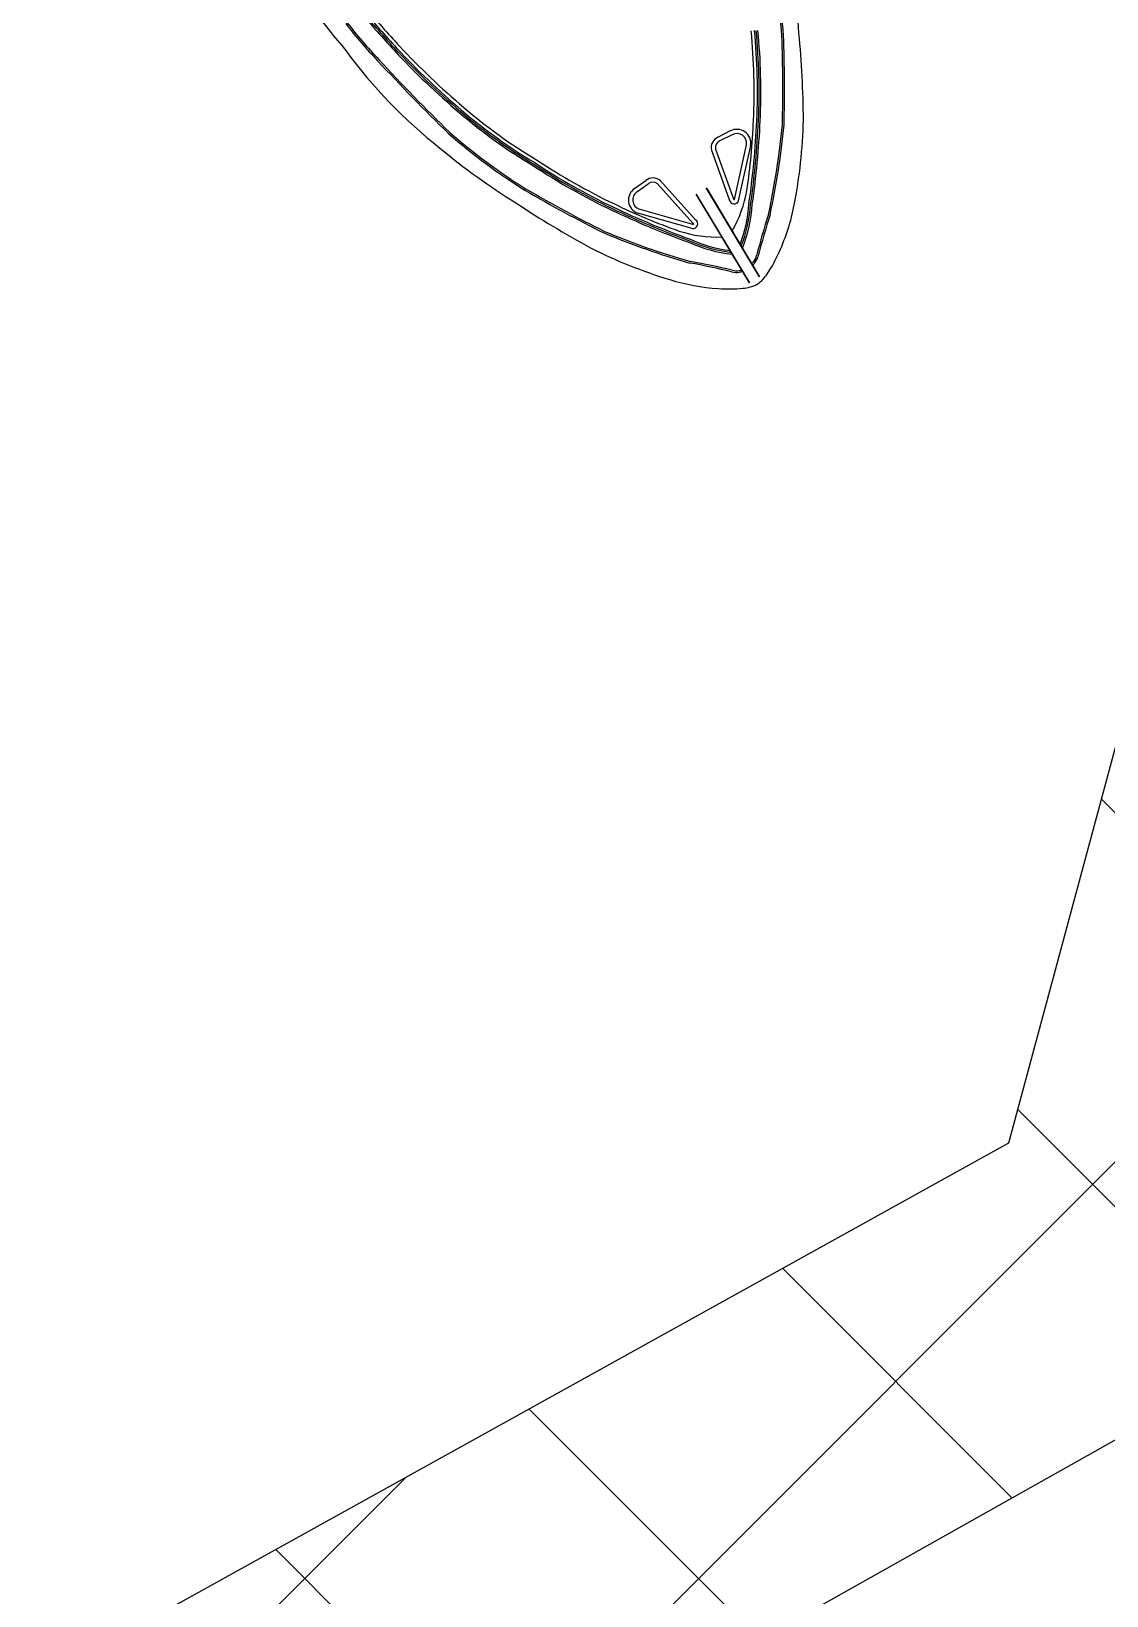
# Model space of a CAD drawing. Header units: metres. Extents: x 267365 to 277461, y 2088854 to 2108025.
# Drawn here: x 273607 to 273656, y 2097526.6 to 2097597.9 of the extents above; entities that cross this region are included whole.
import ezdxf

# ---------------------------------------------------------------- set-up
doc = ezdxf.new("R2010")
doc.units = ezdxf.units.M
doc.layers.add('HARBOUR', color=1, linetype='Continuous')

msp = doc.modelspace()

# ---------------------------------------------------------------- linework, layer by layer
at = {"color": 30}
for p, q in [((273638.829, 2097593.359), (273638.278, 2097593.08)), ((273638.829, 2097593.359), (273638.278, 2097593.08)), ((273638.918, 2097593.189), (273638.355, 2097592.904)), ((273638.918, 2097593.189), (273638.355, 2097592.904)), ((273637.972, 2097592.48), (273638.783, 2097590.234)), ((273637.972, 2097592.48), (273638.783, 2097590.234)), ((273638.156, 2097592.536), (273638.976, 2097590.267)), ((273638.156, 2097592.536), (273638.976, 2097590.267)), ((273639.025, 2097590.24), (273639.568, 2097592.734)), ((273639.025, 2097590.24), (273639.568, 2097592.734)), ((273639.208, 2097590.177), (273639.757, 2097592.699)), ((273639.208, 2097590.177), (273639.757, 2097592.699)), ((273634.466, 2097590.74), (273634.971, 2097591.096)), ((273634.466, 2097590.74), (273634.971, 2097591.096)), ((273634.574, 2097590.582), (273635.09, 2097590.945)), ((273634.574, 2097590.582), (273635.09, 2097590.945)), ((273635.509, 2097590.948), (273637.126, 2097589.156)), ((273635.509, 2097590.948), (273637.126, 2097589.156)), ((273635.645, 2097591.083), (273637.245, 2097589.311)), ((273635.645, 2097591.083), (273637.245, 2097589.311)), ((273640.165, 2097586.71), (273637.733, 2097590.763)), ((273640.165, 2097586.71), (273637.733, 2097590.763)), ((273637.752, 2097590.732), (273640.165, 2097586.71)), ((273637.752, 2097590.732), (273640.165, 2097586.71)), ((273639.704, 2097586.434), (273637.272, 2097590.487)), ((273639.704, 2097586.434), (273637.272, 2097590.487)), ((273637.291, 2097590.455), (273639.704, 2097586.434)), ((273637.291, 2097590.455), (273639.704, 2097586.434)), ((273637.095, 2097588.909), (273634.612, 2097589.612)), ((273637.095, 2097588.909), (273634.612, 2097589.612)), ((273637.126, 2097589.1), (273634.67, 2097589.794)), ((273637.126, 2097589.1), (273634.67, 2097589.794))]:
    msp.add_line(p, q, dxfattribs=at)
for centre, radius, start, end in [((273614.257, 2097595.896), 26.979, 3.83615, 13.05299), ((273614.257, 2097595.896), 26.979, 3.83615, 13.05299), ((273614.257, 2097595.896), 27.056, 3.83393, 13.05732), ((273614.257, 2097595.896), 27.056, 3.83393, 13.05732), ((273610.541, 2097595.713), 31.486, 3.83507, 11.61251), ((273610.541, 2097595.713), 31.486, 3.83507, 11.61251), ((273658.835, 2097628.648), 49.078, 214.49847, 220.12284), ((273658.835, 2097628.648), 49.078, 214.49847, 220.12284), ((273711.957, 2097677.215), 119.386, 221.07131, 222.20076), ((273711.957, 2097677.215), 119.386, 221.07131, 222.20076), ((273711.957, 2097677.215), 119.309, 221.07151, 222.20048), ((273711.957, 2097677.215), 119.309, 221.07151, 222.20048), ((273711.957, 2097677.215), 119.233, 221.07171, 222.2002), ((273711.957, 2097677.215), 119.233, 221.07171, 222.2002), ((273711.957, 2097677.215), 119.079, 221.0721, 222.19964), ((273711.957, 2097677.215), 119.079, 221.0721, 222.19964), ((273638.628, 2097611.71), 21.943, 217.82846, 223.65731), ((273638.628, 2097611.71), 21.943, 217.82846, 223.65731), ((273638.628, 2097611.71), 21.866, 217.82503, 223.65906), ((273638.628, 2097611.71), 21.866, 217.82503, 223.65906), ((273611.073, 2097595.134), 28.842, 357.42856, 5.54087), ((273611.073, 2097595.134), 28.842, 357.42856, 5.54087), ((273611.073, 2097595.134), 28.995, 357.42827, 5.53326), ((273611.073, 2097595.134), 28.995, 357.42827, 5.53326), ((273611.073, 2097595.134), 29.072, 357.4282, 5.52949), ((273611.073, 2097595.134), 29.072, 357.4282, 5.52949), ((273611.073, 2097595.134), 29.149, 357.42806, 5.52574), ((273611.073, 2097595.134), 29.149, 357.42806, 5.52574), ((273649.854, 2097621.644), 35.748, 223.07732, 229.59037), ((273649.854, 2097621.644), 35.748, 223.07732, 229.59037), ((273580.498, 2097595.296), 60.726, 358.43964, 2.26998), ((273580.498, 2097595.296), 60.726, 358.43964, 2.26998), ((273580.498, 2097595.296), 60.802, 358.43723, 2.27097), ((273580.498, 2097595.296), 60.802, 358.43723, 2.27097), ((273597.08, 2097593.524), 45.082, 0.42461, 5.46614), ((273597.08, 2097593.524), 45.082, 0.42461, 5.46614), ((273639.733, 2097610.502), 22.831, 216.18994, 231.7371), ((273639.733, 2097610.502), 22.831, 216.18994, 231.7371), ((273684.448, 2097653.415), 83.895, 222.66117, 225.83365), ((273684.448, 2097653.415), 83.895, 222.66117, 225.83365), ((273684.448, 2097653.415), 83.819, 222.66072, 225.83225), ((273684.448, 2097653.415), 83.819, 222.66072, 225.83225), ((273649.854, 2097621.644), 36.055, 223.07358, 229.58969), ((273649.854, 2097621.644), 36.055, 223.07358, 229.58969), ((273649.854, 2097621.644), 35.979, 223.07451, 229.58987), ((273649.854, 2097621.644), 35.979, 223.07451, 229.58987), ((273649.854, 2097621.644), 35.902, 223.07545, 229.59004), ((273649.854, 2097621.644), 35.902, 223.07545, 229.59004), ((273642.145, 2097612.489), 23.934, 229.43394, 239.26366), ((273642.145, 2097612.489), 23.934, 229.43394, 239.26366), ((273642.145, 2097612.489), 23.78, 229.43344, 239.27288), ((273642.145, 2097612.489), 23.78, 229.43344, 239.27288), ((273642.145, 2097612.489), 24.087, 229.43442, 239.25455), ((273642.145, 2097612.489), 24.087, 229.43442, 239.25455), ((273642.145, 2097612.489), 24.011, 229.43419, 239.25909), ((273642.145, 2097612.489), 24.011, 229.43419, 239.25909), ((273612.113, 2097594.851), 27.79, 351.3111, 357.91637), ((273612.113, 2097594.851), 27.79, 351.3111, 357.91637), ((273600.534, 2097595.67), 39.547, 351.80906, 357.33822), ((273600.534, 2097595.67), 39.547, 351.80906, 357.33822), ((273600.534, 2097595.67), 39.624, 351.81349, 357.33835), ((273600.534, 2097595.67), 39.624, 351.81349, 357.33835), ((273600.534, 2097595.67), 39.701, 351.81788, 357.33841), ((273600.534, 2097595.67), 39.701, 351.81788, 357.33841), ((273606.546, 2097596.906), 34.808, 347.81613, 354.61923), ((273606.546, 2097596.906), 34.808, 347.81613, 354.61923), ((273606.546, 2097596.906), 34.885, 347.80981, 354.62343), ((273606.546, 2097596.906), 34.885, 347.80981, 354.62343), ((273619.427, 2097594.371), 22.74, 348.88961, 358.70906), ((273619.427, 2097594.371), 22.74, 348.88961, 358.70906), ((273643.786, 2097613.617), 27.056, 228.88174, 238.10514), ((273643.786, 2097613.617), 27.056, 228.88174, 238.10514), ((273643.786, 2097613.617), 26.979, 228.88608, 238.10291), ((273643.786, 2097613.617), 26.979, 228.88608, 238.10291), ((273638.461, 2097592.609), 0.505, 111.16345, 194.83503), ((273638.461, 2097592.609), 0.505, 111.16345, 194.83503), ((273638.461, 2097592.609), 0.314, 109.63637, 193.47749), ((273638.461, 2097592.609), 0.314, 109.63637, 193.47749), ((273639.127, 2097592.796), 0.637, 351.24802, 117.85736), ((273639.127, 2097592.796), 0.637, 351.24802, 117.85736), ((273639.127, 2097592.796), 0.445, 351.9398, 118.06074), ((273639.127, 2097592.796), 0.445, 351.9398, 118.06074), ((273645.696, 2097616.81), 31.486, 230.32656, 238.10399), ((273645.696, 2097616.81), 31.486, 230.32656, 238.10399), ((273645.956, 2097616.069), 29.149, 236.41333, 244.51101), ((273645.956, 2097616.069), 29.149, 236.41333, 244.51101), ((273645.956, 2097616.069), 29.072, 236.40958, 244.51086), ((273645.956, 2097616.069), 29.072, 236.40958, 244.51086), ((273645.956, 2097616.069), 28.995, 236.4058, 244.51079), ((273645.956, 2097616.069), 28.995, 236.4058, 244.51079), ((273645.956, 2097616.069), 28.842, 236.3982, 244.5105), ((273645.956, 2097616.069), 28.842, 236.3982, 244.5105), ((273634.823, 2097590.213), 0.637, 124.0817, 250.69105), ((273634.823, 2097590.213), 0.637, 124.0817, 250.69105), ((273635.301, 2097590.713), 0.505, 47.10404, 130.77561), ((273635.301, 2097590.713), 0.505, 47.10404, 130.77561), ((273635.301, 2097590.713), 0.314, 48.46157, 132.30269), ((273635.301, 2097590.713), 0.314, 48.46157, 132.30269), ((273653.959, 2097627.66), 45.082, 236.47292, 241.51445), ((273653.959, 2097627.66), 45.082, 236.47292, 241.51445), ((273660.197, 2097643.126), 60.802, 239.6681, 243.50183), ((273660.197, 2097643.126), 60.802, 239.6681, 243.50183), ((273660.197, 2097643.126), 60.726, 239.66908, 243.49942), ((273660.197, 2097643.126), 60.726, 239.66908, 243.49942), ((273645.717, 2097615.017), 27.79, 244.0227, 250.62797), ((273645.717, 2097615.017), 27.79, 244.0227, 250.62797), ((273634.823, 2097590.213), 0.445, 123.87833, 249.99926), ((273634.823, 2097590.213), 0.445, 123.87833, 249.99926), ((273639.003, 2097590.257), 0.22, 186.02599, 338.77243), ((273639.003, 2097590.257), 0.22, 186.02599, 338.77243), ((273634.293, 2097591.55), 5.367, 329.2682, 350.37023), ((273634.293, 2097591.55), 5.367, 329.2682, 350.37023), ((273639.003, 2097590.257), 0.0285, 160.7147, 322.6557), ((273639.003, 2097590.257), 0.0285, 160.7147, 322.6557), ((273633.392, 2097590.432), 6.298, 339.14262, 356.39221), ((273633.392, 2097590.432), 6.298, 339.14262, 356.39221), ((273633.392, 2097590.432), 6.375, 338.60241, 356.36455), ((273633.392, 2097590.432), 6.375, 338.60241, 356.36455), ((273633.392, 2097590.432), 6.452, 338.07883, 356.33741), ((273633.392, 2097590.432), 6.452, 338.07883, 356.33741), ((273650.441, 2097625.621), 39.701, 244.60065, 250.12119), ((273650.441, 2097625.621), 39.701, 244.60065, 250.12119), ((273650.441, 2097625.621), 39.624, 244.60072, 250.12557), ((273650.441, 2097625.621), 39.624, 244.60072, 250.12557), ((273650.441, 2097625.621), 39.547, 244.60084, 250.13001), ((273650.441, 2097625.621), 39.547, 244.60084, 250.13001), ((273637.122, 2097589.128), 0.22, 263.16663, 55.91307), ((273637.122, 2097589.128), 0.22, 263.16663, 55.91307), ((273671.062, 2097579.701), 32.046, 162.08199, 165.57317), ((273671.062, 2097579.701), 32.046, 162.08199, 165.57317), ((273671.062, 2097579.701), 31.969, 162.07511, 165.56981), ((273671.062, 2097579.701), 31.969, 162.07511, 165.56981), ((273632.421, 2097591.781), 9.491, 335.49186, 349.11548), ((273632.421, 2097591.781), 9.491, 335.49186, 349.11548), ((273646.522, 2097620.897), 34.885, 247.31563, 254.12926), ((273646.522, 2097620.897), 34.885, 247.31563, 254.12926), ((273646.522, 2097620.897), 34.808, 247.31984, 254.12294), ((273646.522, 2097620.897), 34.808, 247.31984, 254.12294), ((273638.196, 2097593.892), 5.367, 251.56883, 272.67086), ((273638.196, 2097593.892), 5.367, 251.56883, 272.67086), ((273637.122, 2097589.128), 0.0285, 279.28336, 81.22436), ((273637.122, 2097589.128), 0.0285, 279.28336, 81.22436), ((273642.7, 2097608.338), 22.74, 243.23, 253.04945), ((273642.7, 2097608.338), 22.74, 243.23, 253.04945), ((273639.607, 2097594.161), 6.452, 245.60166, 263.86024), ((273639.607, 2097594.161), 6.452, 245.60166, 263.86024), ((273639.607, 2097594.161), 6.375, 245.57451, 263.33665), ((273639.607, 2097594.161), 6.375, 245.57451, 263.33665), ((273639.607, 2097594.161), 6.298, 245.54686, 262.79644), ((273639.607, 2097594.161), 6.298, 245.54686, 262.79644), ((273631.356, 2097555.872), 31.969, 76.36925, 79.86396), ((273631.356, 2097555.872), 31.969, 76.36925, 79.86396), ((273631.356, 2097555.872), 32.046, 76.3659, 79.85708), ((273631.356, 2097555.872), 32.046, 76.3659, 79.85708), ((273638.957, 2097588.135), 1.181, 315.83409, 321.53479), ((273638.957, 2097588.135), 1.181, 315.83409, 321.53479), ((273638.957, 2097588.135), 1.258, 314.90872, 321.42531), ((273638.957, 2097588.135), 1.258, 314.90872, 321.42531), ((273639.432, 2097587.806), 0.606, 317.90621, 348.44297), ((273639.432, 2097587.806), 0.606, 317.90621, 348.44297), ((273639.432, 2097587.806), 0.683, 318.11166, 348.27752), ((273639.432, 2097587.806), 0.683, 318.11166, 348.27752), ((273635.527, 2097590.224), 6.02, 326.09111, 336.70945), ((273635.527, 2097590.224), 6.02, 326.09111, 336.70945), ((273638.873, 2097595.653), 9.491, 252.82358, 266.44721), ((273638.873, 2097595.653), 9.491, 252.82358, 266.44721), ((273639.082, 2097587.596), 0.683, 253.66155, 283.8274), ((273639.082, 2097587.596), 0.683, 253.66155, 283.8274), ((273639.082, 2097587.596), 0.606, 253.49609, 284.03285), ((273639.082, 2097587.596), 0.606, 253.49609, 284.03285), ((273639.016, 2097588.17), 1.181, 280.40428, 286.10497), ((273639.016, 2097588.17), 1.181, 280.40428, 286.10497), ((273639.016, 2097588.17), 1.258, 280.51375, 287.03034), ((273639.016, 2097588.17), 1.258, 280.51375, 287.03034), ((273639.137, 2097587.733), 1.635, 304.02089, 327.9705), ((273639.137, 2097587.733), 1.635, 304.02089, 327.9705), ((273638.786, 2097592.18), 6.02, 265.22961, 275.84795), ((273638.786, 2097592.18), 6.02, 265.22961, 275.84795), ((273639.286, 2097587.822), 1.635, 273.96856, 297.91818), ((273639.286, 2097587.822), 1.635, 273.96856, 297.91818)]:
    msp.add_arc(centre, radius, start, end, dxfattribs=at)
at = {"layer": 'HARBOUR'}
for p, q in [((273679.188, 2097649.978), (273651.512, 2097547.233)), ((273679.188, 2097649.978), (273651.512, 2097547.233)), ((273651.512, 2097547.233), (273558.218, 2097495.533)), ((273651.512, 2097547.233), (273558.218, 2097495.533)), ((273583.226, 2097492.606), (273657.628, 2097534.431)), ((273583.226, 2097492.606), (273657.628, 2097534.431))]:
    msp.add_line(p, q, dxfattribs=at)
at = {"layer": 'HARBOUR', "linetype": 'Continuous'}
for p, q in [((273627.446, 2097517.464), (273702.421, 2097592.439)), ((273627.446, 2097517.464), (273702.421, 2097592.439)), ((273687.463, 2097531.205), (273655.74, 2097562.928)), ((273687.463, 2097531.205), (273655.74, 2097562.928)), ((273668.714, 2097531.993), (273651.929, 2097548.779)), ((273668.714, 2097531.993), (273651.929, 2097548.779)), ((273651.667, 2097531.08), (273641.218, 2097541.529)), ((273651.667, 2097531.08), (273641.218, 2097541.529)), ((273640.17, 2097524.617), (273629.662, 2097535.125)), ((273640.17, 2097524.617), (273629.662, 2097535.125)), ((273586.426, 2097494.405), (273624.019, 2097531.997)), ((273586.426, 2097494.405), (273624.019, 2097531.997)), ((273628.673, 2097518.154), (273618.106, 2097528.721)), ((273628.673, 2097518.154), (273618.106, 2097528.721))]:
    msp.add_line(p, q, dxfattribs=at)

doc.saveas('drawing.dxf')
